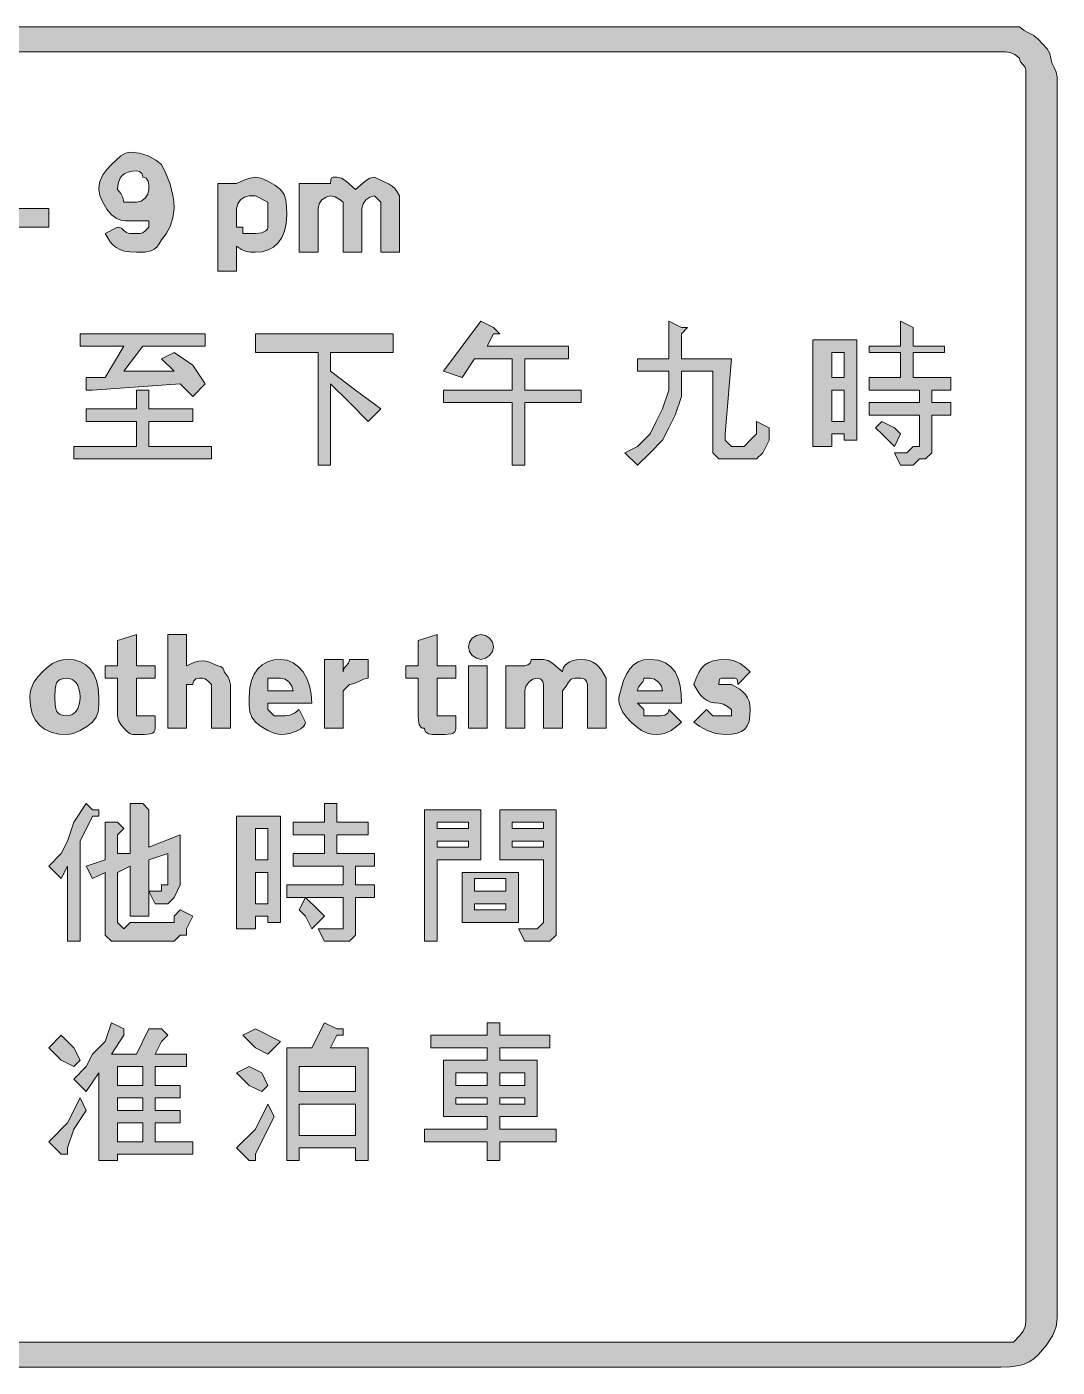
# Model space of a CAD drawing. Header units: metres. Extents: x 91 to 477, y 6 to 263.
# Drawn here: x 279.8 to 477.2, y 6.2 to 263 of the extents above; entities that cross this region are included whole.
import ezdxf

# ---------------------------------------------------------------- set-up
doc = ezdxf.new("R2010")
doc.units = ezdxf.units.M
doc.layers.add('FILL_BLACK_000000', color=7, linetype='Continuous', true_color=0x000000)

msp = doc.modelspace()

# ---------------------------------------------------------------- hatches: boundary and pattern name
at = {"layer": 'FILL_BLACK_000000', "true_color": 0x000000}
h = msp.add_hatch(color=7, dxfattribs=at)
h.dxf.hatch_style = 1
h.paths.add_polyline_path([(470.01, 263.04), (470.91, 262.33), (471.81, 261.84), (472.71, 261.35), (473.61, 260.64), (475.26, 258.84), (475.8, 257.94), (476.01, 257.04), (476.2, 256.14), (476.61, 255.24), (477.02, 254.34), (477.21, 253.44), (477.21, 15.84), (477.15, 14.94), (476.99, 14.04), (476.7, 13.14), (476.31, 12.24), (475.18, 10.44), (473.61, 8.64), (472.71, 7.85), (471.81, 7.25), (470.91, 6.83), (470.01, 6.54), (468.21, 6.28), (466.41, 6.24), (100.41, 6.24), (98.61, 6.28), (96.81, 6.54), (95.91, 6.83), (95.01, 7.25), (94.11, 7.85), (93.21, 8.64), (92.42, 9.54), (91.82, 10.44), (91.4, 11.34), (91.11, 12.24), (90.85, 14.04), (90.81, 15.84), (90.81, 253.44), (90.85, 255.24), (91.11, 257.04), (91.4, 257.94), (91.82, 258.84), (92.42, 259.74), (93.21, 260.64), (94.11, 261.35), (95.01, 261.84), (95.91, 262.33), (96.81, 263.04), (100.41, 263.04), (466.41, 263.04), (470.01, 263.04)])
h.paths.add_polyline_path([(98.61, 258.09), (97.71, 257.73), (96.81, 257.04), (96.12, 256.14), (95.76, 255.24), (95.63, 254.34), (95.61, 253.44), (95.61, 15.84), (95.61, 14.64), (95.66, 14.24), (95.8, 13.93), (96.21, 13.44), (96.62, 12.95), (96.76, 12.64), (96.81, 12.24), (97.71, 11.55), (98.61, 11.19), (99.51, 11.06), (100.41, 11.04), (466.41, 11.04), (468.81, 11.04), (470.01, 12.24), (470.7, 13.14), (471.06, 14.04), (471.19, 14.94), (471.21, 15.84), (471.21, 253.44), (471.21, 254.64), (471.16, 255.04), (471.02, 255.35), (470.61, 255.84), (470.2, 256.33), (470.06, 256.64), (470.01, 257.04), (469.11, 257.73), (468.21, 258.09), (467.31, 258.22), (466.41, 258.24), (100.41, 258.24), (99.51, 258.22), (98.61, 258.09)], flags=16)
h = msp.add_hatch(color=7, dxfattribs=at)
h.dxf.hatch_style = 1
h.paths.add_polyline_path([(297.81, 225.99), (296.91, 226.35), (296.01, 227.04), (295.13, 228.13), (294.36, 229.44), (293.82, 230.75), (293.61, 231.84), (293.66, 232.69), (293.82, 233.43), (294.36, 234.69), (295.13, 235.72), (296.01, 236.64), (297.81, 238.29), (298.71, 238.83), (299.61, 239.04), (301.39, 238.83), (303.06, 238.29), (304.5, 237.52), (305.61, 236.64), (306.49, 234.82), (307.26, 232.89), (307.8, 230.73), (307.96, 229.54), (308.01, 228.24), (307.8, 226.46), (307.26, 224.79), (306.49, 223.35), (305.61, 222.24), (305.16, 221.45), (304.69, 220.85), (304.2, 220.43), (303.66, 220.14), (302.4, 219.88), (300.81, 219.84), (299.57, 219.9), (298.52, 220.06), (297.65, 220.35), (296.91, 220.74), (296.29, 221.25), (295.75, 221.86), (294.81, 223.44), (297.21, 224.64), (297.61, 224.59), (297.92, 224.45), (298.41, 224.04), (298.9, 223.63), (299.21, 223.49), (299.61, 223.44), (300.81, 223.44), (301.52, 223.46), (302.01, 223.59), (302.5, 223.95), (303.21, 224.64), (303.21, 225.84), (299.61, 225.84), (298.71, 225.86), (297.81, 225.99)])
h.paths.add_polyline_path([(299.23, 235.21), (298.62, 234.93), (298.11, 234.54), (297.72, 234.03), (297.43, 233.41), (297.27, 232.68), (297.21, 231.84), (297.81, 231.09), (298.22, 230.32), (298.41, 229.44), (300.81, 229.44), (301.69, 229.65), (302.46, 230.19), (303, 230.96), (303.21, 231.84), (303.19, 232.72), (303.06, 233.49), (302.7, 234.03), (302.41, 234.19), (302.01, 234.24), (301.96, 234.64), (301.82, 234.93), (301.41, 235.29), (300.81, 235.44), (299.97, 235.38), (299.23, 235.21)], flags=16)
h = msp.add_hatch(color=7, dxfattribs=at)
h.dxf.hatch_style = 1
h.paths.add_polyline_path([(329.18, 223.89), (328.66, 222.65), (327.96, 221.64), (327.09, 220.85), (326.07, 220.29), (324.9, 219.95), (323.61, 219.84), (322.71, 219.86), (321.81, 219.99), (320.91, 220.35), (320.01, 221.04), (320.01, 216.24), (316.41, 216.24), (316.41, 233.04), (320.01, 233.04), (321.36, 233.64), (322.54, 234.05), (323.61, 234.24), (324.7, 234.03), (326.01, 233.49), (327.32, 232.72), (328.41, 231.84), (329.1, 230.92), (329.46, 229.89), (329.59, 228.63), (329.61, 227.04), (329.5, 225.35), (329.18, 223.89)])
h.paths.add_polyline_path([(325.63, 223.95), (325.91, 224.24), (326.01, 224.64), (326.01, 225.84), (326.01, 228.24), (326.01, 229.44), (323.61, 230.64), (322.41, 230.64), (321.53, 230.43), (320.76, 229.89), (320.22, 229.12), (320.01, 228.24), (320.01, 224.64), (321.21, 224.64), (321.21, 223.44), (323.61, 223.44), (324.81, 223.59), (325.63, 223.95)], flags=16)
h = msp.add_hatch(color=7, dxfattribs=at)
h.dxf.hatch_style = 1
h.paths.add_polyline_path([(345.53, 230.43), (344.76, 229.89), (344.22, 229.12), (344.01, 228.24), (344.01, 219.84), (340.41, 219.84), (340.41, 229.44), (339.66, 230.04), (338.89, 230.45), (338.01, 230.64), (337.13, 230.43), (336.36, 229.89), (335.82, 229.12), (335.61, 228.24), (335.61, 219.84), (332.01, 219.84), (332.01, 233.04), (335.61, 233.04), (338.01, 233.04), (338.03, 233.73), (338.16, 234.09), (338.52, 234.22), (339.21, 234.24), (340.11, 234.03), (341.01, 233.49), (342.81, 231.84), (344.61, 233.49), (345.51, 234.03), (346.41, 234.24), (349.26, 232.89), (349.8, 232.52), (350.29, 232.05), (350.76, 231.43), (351.21, 230.64), (351.21, 229.44), (351.21, 219.84), (347.61, 219.84), (347.61, 229.44), (346.41, 230.64), (345.53, 230.43)])
h = msp.add_hatch(color=7, dxfattribs=at)
h.dxf.hatch_style = 1
h.paths.add_polyline_path([(284.01, 224.64), (278.01, 224.64), (278.01, 228.24), (284.01, 228.24), (284.01, 224.64)])
h = msp.add_hatch(color=7, dxfattribs=at)
h.dxf.hatch_style = 1
h.paths.add_polyline_path([(363.21, 201.84), (366.81, 206.64), (369.21, 205.44), (370.41, 204.24), (369.21, 204.24), (368.01, 201.84), (383.61, 201.84), (383.61, 199.44), (375.21, 199.44), (375.21, 193.44), (386.01, 193.44), (386.01, 191.04), (375.21, 191.04), (375.21, 179.04), (372.81, 179.04), (372.81, 191.04), (359.61, 191.04), (359.61, 193.44), (372.81, 193.44), (372.81, 199.44), (365.61, 199.44), (363.21, 195.84), (359.61, 197.04), (363.21, 201.84)])
h = msp.add_hatch(color=7, dxfattribs=at)
h.dxf.hatch_style = 1
h.paths.add_polyline_path([(402.81, 199.44), (402.81, 206.64), (405.21, 205.44), (406.41, 205.44), (405.21, 204.24), (405.21, 199.44), (414.81, 199.44), (413.61, 185.04), (413.61, 183.84), (414.81, 182.64), (417.21, 182.64), (418.41, 183.84), (419.61, 185.04), (419.61, 187.44), (422.01, 186.24), (422.01, 183.84), (420.81, 181.44), (419.61, 180.24), (417.21, 180.24), (414.81, 180.24), (412.41, 180.24), (411.21, 181.44), (411.21, 182.64), (411.21, 185.04), (411.21, 197.04), (405.21, 197.04), (405.21, 192.24), (404.01, 188.64), (402.81, 186.24), (401.61, 183.84), (399.21, 181.44), (396.81, 179.04), (394.41, 181.44), (396.81, 182.64), (399.21, 185.04), (400.41, 187.44), (401.61, 189.84), (402.81, 193.44), (402.81, 197.04), (396.81, 197.04), (396.81, 199.44), (402.81, 199.44)])
h = msp.add_hatch(color=7, dxfattribs=at)
h.dxf.hatch_style = 1
h.paths.add_polyline_path([(449.61, 201.84), (455.61, 201.84), (455.61, 200.64), (449.61, 200.64), (449.61, 195.84), (456.81, 195.84), (456.81, 193.44), (453.21, 193.44), (453.21, 191.04), (456.81, 191.04), (456.81, 188.64), (453.21, 188.64), (453.21, 182.64), (453.21, 181.44), (452.01, 180.24), (450.81, 180.24), (449.61, 179.04), (447.21, 179.04), (446.01, 181.44), (448.41, 181.44), (449.61, 182.64), (450.81, 182.64), (450.81, 183.84), (450.81, 188.64), (441.21, 188.64), (441.21, 191.04), (450.81, 191.04), (450.81, 193.44), (441.21, 193.44), (441.21, 195.84), (447.21, 195.84), (447.21, 200.64), (441.21, 200.64), (441.21, 201.84), (447.21, 201.84), (447.21, 206.64), (449.61, 205.44), (449.61, 204.24), (449.61, 201.84)])
h = msp.add_hatch(color=7, dxfattribs=at)
h.dxf.hatch_style = 1
h.paths.add_polyline_path([(290.01, 204.24), (314.01, 204.24), (314.01, 201.84), (302.01, 201.84), (298.41, 197.04), (308.01, 197.04), (305.61, 199.44), (308.01, 200.64), (311.61, 198.24), (314.01, 194.64), (311.61, 192.24), (309.21, 194.64), (292.41, 193.44), (291.21, 193.44), (291.21, 195.84), (294.81, 195.84), (298.41, 201.84), (290.01, 201.84), (290.01, 204.24)])
h = msp.add_hatch(color=7, dxfattribs=at)
h.dxf.hatch_style = 1
h.paths.add_polyline_path([(350.01, 204.24), (350.01, 200.64), (338.01, 200.64), (338.01, 197.04), (342.81, 193.44), (347.61, 189.84), (345.21, 187.44), (341.61, 191.04), (338.01, 194.64), (338.01, 179.04), (335.61, 179.04), (335.61, 200.64), (323.61, 200.64), (323.61, 204.24), (350.01, 204.24)])
h = msp.add_hatch(color=7, dxfattribs=at)
h.dxf.hatch_style = 1
h.paths.add_polyline_path([(436.41, 183.84), (436.41, 185.04), (434.01, 185.04), (434.01, 182.64), (430.41, 182.64), (430.41, 183.84), (430.41, 203.04), (438.81, 203.04), (438.81, 183.84), (436.41, 183.84)])
h.paths.add_polyline_path([(434.01, 200.64), (434.01, 195.84), (436.41, 195.84), (436.41, 200.64), (434.01, 200.64)], flags=16)
h.paths.add_polyline_path([(436.41, 193.44), (434.01, 193.44), (434.01, 187.44), (436.41, 187.44), (436.41, 193.44)], flags=16)
h = msp.add_hatch(color=7, dxfattribs=at)
h.dxf.hatch_style = 1
h.paths.add_polyline_path([(288.81, 182.64), (300.81, 182.64), (300.81, 187.44), (291.21, 187.44), (291.21, 189.84), (300.81, 189.84), (300.81, 193.44), (303.21, 193.44), (303.21, 192.24), (303.21, 189.84), (311.61, 189.84), (311.61, 187.44), (303.21, 187.44), (303.21, 182.64), (315.21, 182.64), (315.21, 180.24), (288.81, 180.24), (288.81, 182.64)])
h = msp.add_hatch(color=7, dxfattribs=at)
h.dxf.hatch_style = 1
h.paths.add_polyline_path([(446.01, 186.24), (447.21, 185.04), (446.01, 182.64), (443.61, 185.04), (442.41, 186.24), (443.61, 187.44), (446.01, 186.24)])
h = msp.add_hatch(color=7, dxfattribs=at)
h.dxf.hatch_style = 1
h.paths.add_polyline_path([(304.41, 140.64), (304.41, 138.24), (300.81, 138.24), (300.81, 132.24), (300.81, 131.04), (302.01, 131.04), (303.21, 131.04), (304.41, 131.04), (304.41, 128.64), (304.35, 128.24), (304.18, 127.95), (303.9, 127.73), (303.51, 127.59), (302.38, 127.46), (300.81, 127.44), (300.1, 127.46), (299.61, 127.59), (299.12, 127.95), (298.41, 128.64), (297.81, 129.39), (297.4, 130.16), (297.21, 131.04), (297.21, 138.24), (294.81, 138.24), (294.81, 140.64), (297.21, 140.64), (297.21, 145.44), (300.81, 146.64), (300.81, 140.64), (304.41, 140.64)])
h = msp.add_hatch(color=7, dxfattribs=at)
h.dxf.hatch_style = 1
h.paths.add_polyline_path([(312.02, 141.31), (312.73, 141.48), (313.41, 141.54), (314.09, 141.48), (314.8, 141.31), (316.41, 140.64), (317.01, 140.49), (317.42, 140.13), (317.56, 139.84), (317.61, 139.44), (318.3, 138.56), (318.66, 137.79), (318.81, 137.04), (318.81, 128.64), (315.21, 128.64), (315.21, 135.84), (315.21, 137.04), (314.5, 137.73), (314.01, 138.09), (313.52, 138.22), (312.81, 138.24), (312.21, 138.09), (311.8, 137.73), (311.66, 137.44), (311.61, 137.04), (310.41, 137.04), (310.41, 135.84), (310.41, 128.64), (306.81, 128.64), (306.81, 146.64), (310.41, 146.64), (310.41, 140.64), (312.02, 141.31)])
h = msp.add_hatch(color=7, dxfattribs=at)
h.dxf.hatch_style = 1
h.paths.add_polyline_path([(362.01, 140.64), (362.01, 138.24), (358.41, 138.24), (358.41, 132.24), (358.41, 131.04), (359.61, 131.04), (360.81, 131.04), (362.01, 131.04), (362.01, 128.64), (361.95, 128.24), (361.78, 127.95), (361.5, 127.73), (361.11, 127.59), (359.98, 127.46), (358.41, 127.44), (357.53, 127.46), (356.76, 127.59), (356.22, 127.95), (356.06, 128.24), (356.01, 128.64), (355.61, 128.69), (355.32, 128.85), (354.96, 129.39), (354.83, 130.16), (354.81, 131.04), (354.81, 138.24), (352.41, 138.24), (352.41, 140.64), (354.81, 140.64), (354.81, 145.44), (358.41, 146.64), (358.41, 140.64), (362.01, 140.64)])
h = msp.add_hatch(color=7, dxfattribs=at)
h.dxf.hatch_style = 1
h.paths.add_polyline_path([(369, 143.36), (368.46, 142.59), (367.69, 142.05), (366.81, 141.84), (365.93, 142.05), (365.16, 142.59), (364.62, 143.36), (364.41, 144.24), (364.62, 145.12), (365.16, 145.89), (365.93, 146.43), (366.81, 146.64), (367.69, 146.43), (368.46, 145.89), (369, 145.12), (369.21, 144.24), (369, 143.36)])
h = msp.add_hatch(color=7, dxfattribs=at)
h.dxf.hatch_style = 1
h.paths.add_polyline_path([(293.46, 131.79), (293.1, 130.76), (292.41, 129.84), (291.32, 128.96), (290.01, 128.19), (288.7, 127.65), (287.61, 127.44), (285.92, 127.55), (284.46, 127.89), (283.22, 128.45), (282.21, 129.24), (281.42, 130.25), (280.86, 131.49), (280.52, 132.95), (280.41, 134.64), (280.46, 135.49), (280.62, 136.23), (281.16, 137.49), (281.93, 138.52), (282.81, 139.44), (283.73, 140.32), (284.76, 141.09), (286.02, 141.63), (286.76, 141.79), (287.61, 141.84), (288.9, 141.73), (290.07, 141.39), (291.09, 140.83), (291.96, 140.04), (292.66, 139.03), (293.18, 137.79), (293.5, 136.33), (293.61, 134.64), (293.59, 133.05), (293.46, 131.79)])
h.paths.add_polyline_path([(289.8, 136.21), (289.57, 136.83), (289.26, 137.34), (288.9, 137.73), (288.49, 138.01), (288.06, 138.18), (287.61, 138.24), (286.82, 138.18), (286.22, 138.01), (285.8, 137.73), (285.51, 137.34), (285.34, 136.83), (285.25, 136.21), (285.21, 134.64), (285.25, 133.06), (285.34, 132.45), (285.51, 131.94), (285.8, 131.55), (286.22, 131.26), (286.82, 131.1), (287.61, 131.04), (288.06, 131.1), (288.49, 131.26), (288.9, 131.55), (289.26, 131.94), (289.57, 132.45), (289.8, 133.06), (289.96, 133.8), (290.01, 134.64), (289.96, 135.48), (289.8, 136.21)], flags=16)
h = msp.add_hatch(color=7, dxfattribs=at)
h.dxf.hatch_style = 1
h.paths.add_polyline_path([(326.01, 132.24), (327.21, 131.04), (328.41, 131.04), (329.31, 131.06), (330.21, 131.19), (331.11, 131.55), (332.01, 132.24), (333.21, 129.84), (333.1, 129.39), (332.8, 128.96), (332.32, 128.55), (331.71, 128.19), (330.17, 127.65), (329.31, 127.49), (328.41, 127.44), (327.32, 127.65), (326.01, 128.19), (324.7, 128.96), (323.61, 129.84), (322.92, 130.76), (322.56, 131.79), (322.43, 133.05), (322.41, 134.64), (322.52, 136.33), (322.84, 137.79), (323.36, 139.03), (324.06, 140.04), (324.93, 140.83), (325.95, 141.39), (327.12, 141.73), (328.41, 141.84), (329.7, 141.68), (330.87, 141.2), (331.89, 140.45), (332.76, 139.44), (333.46, 138.21), (333.98, 136.78), (334.3, 135.18), (334.41, 133.44), (326.01, 133.44), (326.01, 132.24)])
h.paths.add_polyline_path([(330.6, 136.72), (330.06, 137.49), (329.29, 138.03), (328.41, 138.24), (326.01, 138.24), (326.01, 135.84), (330.81, 135.84), (330.6, 136.72)], flags=16)
h = msp.add_hatch(color=7, dxfattribs=at)
h.dxf.hatch_style = 1
h.paths.add_polyline_path([(336.81, 141.84), (340.41, 141.84), (340.41, 139.44), (340.46, 139.84), (340.6, 140.15), (341.01, 140.64), (341.42, 141.13), (341.56, 141.44), (341.61, 141.84), (345.21, 141.84), (345.21, 138.24), (344.31, 138.05), (343.41, 137.64), (342.51, 137.23), (341.61, 137.04), (340.41, 135.84), (340.41, 128.64), (336.81, 128.64), (336.81, 141.84)])
h = msp.add_hatch(color=7, dxfattribs=at)
h.dxf.hatch_style = 1
h.paths.add_polyline_path([(384.41, 138.19), (384.1, 138.03), (383.61, 137.49), (383.12, 136.72), (382.41, 135.84), (382.41, 128.64), (378.81, 128.64), (378.81, 137.04), (378.66, 137.64), (378.3, 138.05), (378.01, 138.19), (377.61, 138.24), (376.73, 138.03), (375.96, 137.49), (375.42, 136.72), (375.21, 135.84), (375.21, 128.64), (371.61, 128.64), (371.61, 140.64), (375.21, 140.64), (375.81, 140.79), (376.22, 141.15), (376.36, 141.44), (376.41, 141.84), (378.81, 141.84), (379.71, 141.63), (380.61, 141.09), (382.41, 139.44), (382.47, 139.89), (382.63, 140.32), (382.92, 140.73), (383.31, 141.09), (383.82, 141.4), (384.43, 141.63), (385.17, 141.79), (386.01, 141.84), (386.86, 141.78), (387.6, 141.61), (388.27, 141.33), (388.86, 140.94), (389.4, 140.43), (389.89, 139.81), (390.81, 138.24), (390.81, 137.04), (390.81, 128.64), (387.21, 128.64), (387.21, 137.04), (387.06, 137.64), (386.7, 138.05), (386.41, 138.19), (386.01, 138.24), (384.81, 138.24), (384.41, 138.19)])
h = msp.add_hatch(color=7, dxfattribs=at)
h.dxf.hatch_style = 1
h.paths.add_polyline_path([(398.01, 132.24), (398.01, 131.04), (400.41, 131.04), (401.29, 131.06), (402.06, 131.19), (402.6, 131.55), (402.76, 131.84), (402.81, 132.24), (405.21, 129.84), (404.29, 128.96), (403.26, 128.19), (402, 127.65), (401.26, 127.49), (400.41, 127.44), (399.56, 127.49), (398.82, 127.65), (397.56, 128.19), (396.53, 128.96), (395.61, 129.84), (394.73, 130.76), (393.96, 131.79), (393.42, 133.05), (393.26, 133.79), (393.21, 134.64), (394.15, 137.79), (394.69, 139.03), (395.31, 140.04), (396.05, 140.83), (396.92, 141.39), (397.97, 141.73), (399.21, 141.84), (400.85, 141.68), (402.17, 141.2), (403.22, 140.45), (404.01, 139.44), (404.58, 138.21), (404.95, 136.78), (405.15, 135.18), (405.21, 133.44), (396.81, 133.44), (398.01, 132.24)])
h.paths.add_polyline_path([(401.4, 136.72), (400.86, 137.49), (400.09, 138.03), (399.21, 138.24), (398.01, 138.24), (397.96, 137.84), (397.82, 137.53), (397.41, 137.04), (397, 136.55), (396.86, 136.24), (396.81, 135.84), (401.61, 135.84), (401.4, 136.72)], flags=16)
h = msp.add_hatch(color=7, dxfattribs=at)
h.dxf.hatch_style = 1
h.paths.add_polyline_path([(418.35, 131), (418.17, 129.97), (417.84, 129.14), (417.36, 128.49), (416.71, 128.01), (415.88, 127.68), (414.85, 127.5), (413.61, 127.44), (411.83, 127.65), (410.16, 128.19), (408.72, 128.96), (407.61, 129.84), (410.01, 132.24), (411.21, 131.04), (413.61, 131.04), (414.81, 131.04), (414.81, 132.24), (414.06, 132.84), (413.29, 133.25), (412.41, 133.44), (411.56, 133.5), (410.82, 133.66), (410.15, 133.95), (409.56, 134.34), (409.02, 134.85), (408.53, 135.46), (407.61, 137.04), (408.06, 138.28), (408.55, 139.31), (409.09, 140.14), (409.71, 140.79), (410.45, 141.27), (411.32, 141.6), (412.37, 141.78), (413.61, 141.84), (414.46, 141.79), (415.2, 141.63), (416.46, 141.09), (417.49, 140.32), (418.41, 139.44), (416.01, 137.04), (415.99, 137.73), (415.86, 138.09), (415.5, 138.22), (414.81, 138.24), (413.61, 138.24), (412.92, 138.22), (412.56, 138.09), (412.43, 137.73), (412.41, 137.04), (414.81, 137.04), (416.38, 136.12), (417, 135.63), (417.51, 135.09), (417.9, 134.5), (418.18, 133.83), (418.35, 133.09), (418.41, 132.24), (418.35, 131)])
h = msp.add_hatch(color=7, dxfattribs=at)
h.dxf.hatch_style = 1
h.paths.add_polyline_path([(364.41, 128.64), (364.41, 140.64), (368.01, 140.64), (368.01, 128.64), (364.41, 128.64)])
h = msp.add_hatch(color=7, dxfattribs=at)
h.dxf.hatch_style = 1
h.paths.add_polyline_path([(293.61, 113.04), (293.61, 111.84), (292.41, 111.84), (290.01, 107.04), (290.01, 87.84), (287.61, 87.84), (287.61, 102.24), (286.41, 99.84), (284.01, 102.24), (286.41, 104.64), (287.61, 107.04), (288.81, 110.64), (291.21, 114.24), (292.41, 113.04), (293.61, 113.04)])
h = msp.add_hatch(color=7, dxfattribs=at)
h.dxf.hatch_style = 1
h.paths.add_polyline_path([(299.61, 92.64), (299.61, 102.24), (297.21, 101.04), (297.21, 92.64), (297.21, 91.44), (298.41, 90.24), (299.61, 91.44), (306.81, 91.44), (308.01, 91.44), (308.01, 92.64), (309.21, 93.84), (311.61, 92.64), (310.41, 90.24), (310.41, 89.04), (309.21, 89.04), (308.01, 87.84), (306.81, 87.84), (298.41, 87.84), (296.01, 87.84), (294.81, 89.04), (294.81, 90.24), (294.81, 91.44), (294.81, 101.04), (292.41, 99.84), (291.21, 102.24), (294.81, 103.44), (294.81, 110.64), (296.01, 110.64), (297.21, 110.64), (298.41, 109.44), (297.21, 108.24), (297.21, 104.64), (299.61, 104.64), (299.61, 114.24), (302.01, 114.24), (303.21, 113.04), (303.21, 105.84), (309.21, 108.24), (309.21, 99.84), (309.21, 98.64), (308.01, 96.24), (306.81, 95.04), (305.61, 95.04), (304.41, 95.04), (303.21, 97.44), (303.21, 92.64), (299.61, 92.64)])
h.paths.add_polyline_path([(304.41, 97.44), (305.61, 97.44), (305.61, 98.64), (306.81, 98.64), (306.81, 99.84), (306.81, 104.64), (303.21, 103.44), (303.21, 97.44), (304.41, 97.44)], flags=16)
h = msp.add_hatch(color=7, dxfattribs=at)
h.dxf.hatch_style = 1
h.paths.add_polyline_path([(336.81, 108.24), (330.81, 108.24), (330.81, 110.64), (336.81, 110.64), (336.81, 114.24), (339.21, 114.24), (339.21, 113.04), (339.21, 110.64), (345.21, 110.64), (345.21, 108.24), (339.21, 108.24), (339.21, 104.64), (346.41, 104.64), (346.41, 102.24), (342.81, 102.24), (342.81, 98.64), (346.41, 98.64), (346.41, 96.24), (342.81, 96.24), (342.81, 90.24), (342.81, 89.04), (341.61, 87.84), (340.41, 87.84), (339.21, 87.84), (336.81, 87.84), (335.61, 90.24), (338.01, 90.24), (339.21, 90.24), (340.41, 90.24), (340.41, 91.44), (340.41, 96.24), (329.61, 96.24), (329.61, 98.64), (340.41, 98.64), (340.41, 102.24), (330.81, 102.24), (330.81, 104.64), (336.81, 104.64), (336.81, 108.24)])
h = msp.add_hatch(color=7, dxfattribs=at)
h.dxf.hatch_style = 1
h.paths.add_polyline_path([(366.81, 103.44), (358.41, 103.44), (358.41, 87.84), (356.01, 87.84), (356.01, 113.04), (366.81, 113.04), (366.81, 103.44)])
h.paths.add_polyline_path([(358.41, 107.04), (358.41, 105.84), (364.41, 105.84), (364.41, 107.04), (358.41, 107.04)], flags=16)
h.paths.add_polyline_path([(364.41, 110.64), (358.41, 110.64), (358.41, 109.44), (364.41, 109.44), (364.41, 110.64)], flags=16)
h = msp.add_hatch(color=7, dxfattribs=at)
h.dxf.hatch_style = 1
h.paths.add_polyline_path([(381.21, 91.44), (381.21, 90.24), (381.21, 89.04), (380.01, 87.84), (378.81, 87.84), (377.61, 87.84), (375.21, 87.84), (374.01, 90.24), (376.41, 90.24), (377.61, 90.24), (378.81, 91.44), (378.81, 103.44), (370.41, 103.44), (370.41, 113.04), (381.21, 113.04), (381.21, 91.44)])
h.paths.add_polyline_path([(372.81, 107.04), (372.81, 105.84), (378.81, 105.84), (378.81, 107.04), (372.81, 107.04)], flags=16)
h.paths.add_polyline_path([(378.81, 110.64), (372.81, 110.64), (372.81, 109.44), (378.81, 109.44), (378.81, 110.64)], flags=16)
h = msp.add_hatch(color=7, dxfattribs=at)
h.dxf.hatch_style = 1
h.paths.add_polyline_path([(326.01, 91.44), (326.01, 92.64), (323.61, 92.64), (323.61, 90.24), (320.01, 90.24), (320.01, 91.44), (320.01, 111.84), (328.41, 111.84), (328.41, 91.44), (326.01, 91.44)])
h.paths.add_polyline_path([(323.61, 109.44), (323.61, 103.44), (326.01, 103.44), (326.01, 109.44), (323.61, 109.44)], flags=16)
h.paths.add_polyline_path([(326.01, 101.04), (323.61, 101.04), (323.61, 95.04), (326.01, 95.04), (326.01, 101.04)], flags=16)
h = msp.add_hatch(color=7, dxfattribs=at)
h.dxf.hatch_style = 1
h.paths.add_polyline_path([(363.21, 91.44), (363.21, 101.04), (374.01, 101.04), (374.01, 91.44), (363.21, 91.44)])
h.paths.add_polyline_path([(365.61, 95.04), (365.61, 93.84), (371.61, 93.84), (371.61, 95.04), (365.61, 95.04)], flags=16)
h.paths.add_polyline_path([(371.61, 99.84), (365.61, 99.84), (365.61, 97.44), (371.61, 97.44), (371.61, 99.84)], flags=16)
h = msp.add_hatch(color=7, dxfattribs=at)
h.dxf.hatch_style = 1
h.paths.add_polyline_path([(335.61, 93.84), (336.81, 92.64), (334.41, 90.24), (333.21, 92.64), (332.01, 93.84), (333.21, 96.24), (335.61, 93.84)])
h = msp.add_hatch(color=7, dxfattribs=at)
h.dxf.hatch_style = 1
h.paths.add_polyline_path([(296.01, 72.24), (298.41, 71.04), (298.41, 69.84), (296.01, 66.24), (300.81, 66.24), (303.21, 71.04), (305.61, 71.04), (306.81, 69.84), (305.61, 68.64), (304.41, 66.24), (310.41, 66.24), (310.41, 63.84), (304.41, 63.84), (304.41, 60.24), (309.21, 60.24), (309.21, 57.84), (304.41, 57.84), (304.41, 55.44), (309.21, 55.44), (309.21, 53.04), (304.41, 53.04), (304.41, 49.44), (311.61, 49.44), (311.61, 47.04), (297.21, 47.04), (297.21, 45.84), (293.61, 45.84), (293.61, 62.64), (291.21, 59.04), (288.81, 61.44), (291.21, 63.84), (292.41, 66.24), (294.81, 68.64), (296.01, 72.24)])
h.paths.add_polyline_path([(297.21, 55.44), (302.01, 55.44), (302.01, 57.84), (297.21, 57.84), (297.21, 55.44)], flags=16)
h.paths.add_polyline_path([(297.21, 63.84), (297.21, 60.24), (302.01, 60.24), (302.01, 63.84), (297.21, 63.84)], flags=16)
h.paths.add_polyline_path([(302.01, 53.04), (297.21, 53.04), (297.21, 49.44), (302.01, 49.44), (302.01, 53.04)], flags=16)
h = msp.add_hatch(color=7, dxfattribs=at)
h.dxf.hatch_style = 1
h.paths.add_polyline_path([(340.41, 71.04), (340.41, 69.84), (339.21, 69.84), (338.01, 67.44), (345.21, 67.44), (345.21, 45.84), (342.81, 45.84), (342.81, 48.24), (332.01, 48.24), (332.01, 45.84), (329.61, 45.84), (329.61, 67.44), (334.41, 67.44), (336.81, 72.24), (339.21, 71.04), (340.41, 71.04)])
h.paths.add_polyline_path([(332.01, 63.84), (332.01, 59.04), (342.81, 59.04), (342.81, 63.84), (332.01, 63.84)], flags=16)
h.paths.add_polyline_path([(342.81, 56.64), (332.01, 56.64), (332.01, 50.64), (342.81, 50.64), (342.81, 56.64)], flags=16)
h = msp.add_hatch(color=7, dxfattribs=at)
h.dxf.hatch_style = 1
h.paths.add_polyline_path([(370.41, 69.84), (380.01, 69.84), (380.01, 67.44), (370.41, 67.44), (370.41, 65.04), (377.61, 65.04), (377.61, 54.24), (370.41, 54.24), (370.41, 51.84), (381.21, 51.84), (381.21, 49.44), (370.41, 49.44), (370.41, 45.84), (368.01, 45.84), (368.01, 49.44), (356.01, 49.44), (356.01, 51.84), (368.01, 51.84), (368.01, 54.24), (359.61, 54.24), (359.61, 65.04), (368.01, 65.04), (368.01, 67.44), (357.21, 67.44), (357.21, 69.84), (368.01, 69.84), (368.01, 72.24), (370.41, 72.24), (370.41, 71.04), (370.41, 69.84)])
h.paths.add_polyline_path([(368.01, 60.24), (368.01, 62.64), (362.01, 62.64), (362.01, 60.24), (368.01, 60.24)], flags=16)
h.paths.add_polyline_path([(362.01, 56.64), (368.01, 56.64), (368.01, 57.84), (362.01, 57.84), (362.01, 56.64)], flags=16)
h.paths.add_polyline_path([(370.41, 62.64), (370.41, 60.24), (375.21, 60.24), (375.21, 62.64), (370.41, 62.64)], flags=16)
h.paths.add_polyline_path([(375.21, 57.84), (370.41, 57.84), (370.41, 56.64), (375.21, 56.64), (375.21, 57.84)], flags=16)
h = msp.add_hatch(color=7, dxfattribs=at)
h.dxf.hatch_style = 1
h.paths.add_polyline_path([(286.41, 65.04), (284.01, 67.44), (286.41, 69.84), (288.81, 67.44), (290.01, 65.04), (288.81, 63.84), (286.41, 65.04)])
h = msp.add_hatch(color=7, dxfattribs=at)
h.dxf.hatch_style = 1
h.paths.add_polyline_path([(328.41, 68.64), (326.01, 66.24), (323.61, 67.44), (321.21, 69.84), (323.61, 71.04), (328.41, 68.64)])
h = msp.add_hatch(color=7, dxfattribs=at)
h.dxf.hatch_style = 1
h.paths.add_polyline_path([(324.81, 62.64), (326.01, 60.24), (324.81, 59.04), (322.41, 60.24), (320.01, 62.64), (322.41, 63.84), (324.81, 62.64)])
h = msp.add_hatch(color=7, dxfattribs=at)
h.dxf.hatch_style = 1
h.paths.add_polyline_path([(287.61, 53.04), (290.01, 57.84), (291.21, 55.44), (288.81, 51.84), (287.61, 48.24), (287.61, 47.04), (286.41, 47.04), (285.21, 48.24), (284.01, 49.44), (287.61, 53.04)])
h = msp.add_hatch(color=7, dxfattribs=at)
h.dxf.hatch_style = 1
h.paths.add_polyline_path([(323.61, 47.04), (323.61, 45.84), (322.41, 45.84), (321.21, 47.04), (320.01, 48.24), (323.61, 51.84), (326.01, 56.64), (327.21, 54.24), (323.61, 47.04)])

# ---------------------------------------------------------------- linework, layer by layer
at = {"layer": 'FILL_BLACK_000000', "lineweight": 0, "true_color": 0x000000}
for points in [[(100.41, 263.04), (466.41, 263.04), (470.01, 263.04), (470.91, 262.33), (471.81, 261.84), (472.71, 261.35), (473.61, 260.64), (475.26, 258.84), (475.8, 257.94), (476.01, 257.04), (476.2, 256.14), (476.61, 255.24), (477.02, 254.34), (477.21, 253.44), (477.21, 15.84), (477.15, 14.94), (476.99, 14.04), (476.7, 13.14), (476.31, 12.24), (475.18, 10.44), (473.61, 8.64), (472.71, 7.85), (471.81, 7.25), (470.91, 6.83), (470.01, 6.54), (468.21, 6.28), (466.41, 6.24), (100.41, 6.24)], [(100.41, 11.04), (466.41, 11.04), (468.81, 11.04), (470.01, 12.24), (470.7, 13.14), (471.06, 14.04), (471.19, 14.94), (471.21, 15.84), (471.21, 253.44), (471.21, 254.64), (471.16, 255.04), (471.02, 255.35), (470.61, 255.84), (470.2, 256.33), (470.06, 256.64), (470.01, 257.04), (469.11, 257.73), (468.21, 258.09), (467.31, 258.22), (466.41, 258.24), (100.41, 258.24)]]:
    msp.add_lwpolyline(points, dxfattribs=at)
for points in [[(297.81, 225.99), (296.91, 226.35), (296.01, 227.04), (295.13, 228.13), (294.36, 229.44), (293.82, 230.75), (293.61, 231.84), (293.66, 232.69), (293.82, 233.43), (294.36, 234.69), (295.13, 235.72), (296.01, 236.64), (297.81, 238.29), (298.71, 238.83), (299.61, 239.04), (301.39, 238.83), (303.06, 238.29), (304.5, 237.52), (305.61, 236.64), (306.49, 234.82), (307.26, 232.89), (307.8, 230.73), (307.96, 229.54), (308.01, 228.24), (307.8, 226.46), (307.26, 224.79), (306.49, 223.35), (305.61, 222.24), (305.16, 221.45), (304.69, 220.85), (304.2, 220.43), (303.66, 220.14), (302.4, 219.88), (300.81, 219.84), (299.57, 219.9), (298.52, 220.06), (297.65, 220.35), (296.91, 220.74), (296.29, 221.25), (295.75, 221.86), (294.81, 223.44), (297.21, 224.64), (297.61, 224.59), (297.92, 224.45), (298.41, 224.04), (298.9, 223.63), (299.21, 223.49), (299.61, 223.44), (300.81, 223.44), (301.52, 223.46), (302.01, 223.59), (302.5, 223.95), (303.21, 224.64), (303.21, 225.84), (299.61, 225.84), (298.71, 225.86)], [(299.23, 235.21), (298.62, 234.93), (298.11, 234.54), (297.72, 234.03), (297.43, 233.41), (297.27, 232.68), (297.21, 231.84), (297.81, 231.09), (298.22, 230.32), (298.41, 229.44), (300.81, 229.44), (301.69, 229.65), (302.46, 230.19), (303, 230.96), (303.21, 231.84), (303.19, 232.72), (303.06, 233.49), (302.7, 234.03), (302.41, 234.19), (302.01, 234.24), (301.96, 234.64), (301.82, 234.93), (301.41, 235.29), (300.81, 235.44), (299.97, 235.38)], [(329.18, 223.89), (328.66, 222.65), (327.96, 221.64), (327.09, 220.85), (326.07, 220.29), (324.9, 219.95), (323.61, 219.84), (322.71, 219.86), (321.81, 219.99), (320.91, 220.35), (320.01, 221.04), (320.01, 216.24), (316.41, 216.24), (316.41, 233.04), (320.01, 233.04), (321.36, 233.64), (322.54, 234.05), (323.61, 234.24), (324.7, 234.03), (326.01, 233.49), (327.32, 232.72), (328.41, 231.84), (329.1, 230.92), (329.46, 229.89), (329.59, 228.63), (329.61, 227.04), (329.5, 225.35)], [(345.53, 230.43), (344.76, 229.89), (344.22, 229.12), (344.01, 228.24), (344.01, 219.84), (340.41, 219.84), (340.41, 229.44), (339.66, 230.04), (338.89, 230.45), (338.01, 230.64), (337.13, 230.43), (336.36, 229.89), (335.82, 229.12), (335.61, 228.24), (335.61, 219.84), (332.01, 219.84), (332.01, 233.04), (335.61, 233.04), (338.01, 233.04), (338.03, 233.73), (338.16, 234.09), (338.52, 234.22), (339.21, 234.24), (340.11, 234.03), (341.01, 233.49), (342.81, 231.84), (344.61, 233.49), (345.51, 234.03), (346.41, 234.24), (349.26, 232.89), (349.8, 232.52), (350.29, 232.05), (350.76, 231.43), (351.21, 230.64), (351.21, 229.44), (351.21, 219.84), (347.61, 219.84), (347.61, 229.44), (346.41, 230.64)], [(325.63, 223.95), (325.91, 224.24), (326.01, 224.64), (326.01, 225.84), (326.01, 228.24), (326.01, 229.44), (323.61, 230.64), (322.41, 230.64), (321.53, 230.43), (320.76, 229.89), (320.22, 229.12), (320.01, 228.24), (320.01, 224.64), (321.21, 224.64), (321.21, 223.44), (323.61, 223.44), (324.81, 223.59)], [(284.01, 224.64), (278.01, 224.64), (278.01, 228.24), (284.01, 228.24)], [(363.21, 201.84), (366.81, 206.64), (369.21, 205.44), (370.41, 204.24), (369.21, 204.24), (368.01, 201.84), (383.61, 201.84), (383.61, 199.44), (375.21, 199.44), (375.21, 193.44), (386.01, 193.44), (386.01, 191.04), (375.21, 191.04), (375.21, 179.04), (372.81, 179.04), (372.81, 191.04), (359.61, 191.04), (359.61, 193.44), (372.81, 193.44), (372.81, 199.44), (365.61, 199.44), (363.21, 195.84), (359.61, 197.04)], [(402.81, 199.44), (402.81, 206.64), (405.21, 205.44), (406.41, 205.44), (405.21, 204.24), (405.21, 199.44), (414.81, 199.44), (413.61, 185.04), (413.61, 183.84), (414.81, 182.64), (417.21, 182.64), (418.41, 183.84), (419.61, 185.04), (419.61, 187.44), (422.01, 186.24), (422.01, 183.84), (420.81, 181.44), (419.61, 180.24), (417.21, 180.24), (414.81, 180.24), (412.41, 180.24), (411.21, 181.44), (411.21, 182.64), (411.21, 185.04), (411.21, 197.04), (405.21, 197.04), (405.21, 192.24), (404.01, 188.64), (402.81, 186.24), (401.61, 183.84), (399.21, 181.44), (396.81, 179.04), (394.41, 181.44), (396.81, 182.64), (399.21, 185.04), (400.41, 187.44), (401.61, 189.84), (402.81, 193.44), (402.81, 197.04), (396.81, 197.04), (396.81, 199.44)], [(449.61, 201.84), (455.61, 201.84), (455.61, 200.64), (449.61, 200.64), (449.61, 195.84), (456.81, 195.84), (456.81, 193.44), (453.21, 193.44), (453.21, 191.04), (456.81, 191.04), (456.81, 188.64), (453.21, 188.64), (453.21, 182.64), (453.21, 181.44), (452.01, 180.24), (450.81, 180.24), (449.61, 179.04), (447.21, 179.04), (446.01, 181.44), (448.41, 181.44), (449.61, 182.64), (450.81, 182.64), (450.81, 183.84), (450.81, 188.64), (441.21, 188.64), (441.21, 191.04), (450.81, 191.04), (450.81, 193.44), (441.21, 193.44), (441.21, 195.84), (447.21, 195.84), (447.21, 200.64), (441.21, 200.64), (441.21, 201.84), (447.21, 201.84), (447.21, 206.64), (449.61, 205.44), (449.61, 204.24)], [(290.01, 204.24), (314.01, 204.24), (314.01, 201.84), (302.01, 201.84), (298.41, 197.04), (308.01, 197.04), (305.61, 199.44), (308.01, 200.64), (311.61, 198.24), (314.01, 194.64), (311.61, 192.24), (309.21, 194.64), (292.41, 193.44), (291.21, 193.44), (291.21, 195.84), (294.81, 195.84), (298.41, 201.84), (290.01, 201.84)], [(350.01, 204.24), (350.01, 200.64), (338.01, 200.64), (338.01, 197.04), (342.81, 193.44), (347.61, 189.84), (345.21, 187.44), (341.61, 191.04), (338.01, 194.64), (338.01, 179.04), (335.61, 179.04), (335.61, 200.64), (323.61, 200.64), (323.61, 204.24)], [(436.41, 183.84), (436.41, 185.04), (434.01, 185.04), (434.01, 182.64), (430.41, 182.64), (430.41, 183.84), (430.41, 203.04), (438.81, 203.04), (438.81, 183.84)], [(434.01, 200.64), (434.01, 195.84), (436.41, 195.84), (436.41, 200.64)], [(288.81, 182.64), (300.81, 182.64), (300.81, 187.44), (291.21, 187.44), (291.21, 189.84), (300.81, 189.84), (300.81, 193.44), (303.21, 193.44), (303.21, 192.24), (303.21, 189.84), (311.61, 189.84), (311.61, 187.44), (303.21, 187.44), (303.21, 182.64), (315.21, 182.64), (315.21, 180.24), (288.81, 180.24)], [(436.41, 193.44), (434.01, 193.44), (434.01, 187.44), (436.41, 187.44)], [(446.01, 186.24), (447.21, 185.04), (446.01, 182.64), (443.61, 185.04), (442.41, 186.24), (443.61, 187.44)], [(304.41, 140.64), (304.41, 138.24), (300.81, 138.24), (300.81, 132.24), (300.81, 131.04), (302.01, 131.04), (303.21, 131.04), (304.41, 131.04), (304.41, 128.64), (304.35, 128.24), (304.18, 127.95), (303.9, 127.73), (303.51, 127.59), (302.38, 127.46), (300.81, 127.44), (300.1, 127.46), (299.61, 127.59), (299.12, 127.95), (298.41, 128.64), (297.81, 129.39), (297.4, 130.16), (297.21, 131.04), (297.21, 138.24), (294.81, 138.24), (294.81, 140.64), (297.21, 140.64), (297.21, 145.44), (300.81, 146.64), (300.81, 140.64)], [(312.02, 141.31), (312.73, 141.48), (313.41, 141.54), (314.09, 141.48), (314.8, 141.31), (316.41, 140.64), (317.01, 140.49), (317.42, 140.13), (317.56, 139.84), (317.61, 139.44), (318.3, 138.56), (318.66, 137.79), (318.81, 137.04), (318.81, 128.64), (315.21, 128.64), (315.21, 135.84), (315.21, 137.04), (314.5, 137.73), (314.01, 138.09), (313.52, 138.22), (312.81, 138.24), (312.21, 138.09), (311.8, 137.73), (311.66, 137.44), (311.61, 137.04), (310.41, 137.04), (310.41, 135.84), (310.41, 128.64), (306.81, 128.64), (306.81, 146.64), (310.41, 146.64), (310.41, 140.64)], [(362.01, 140.64), (362.01, 138.24), (358.41, 138.24), (358.41, 132.24), (358.41, 131.04), (359.61, 131.04), (360.81, 131.04), (362.01, 131.04), (362.01, 128.64), (361.95, 128.24), (361.78, 127.95), (361.5, 127.73), (361.11, 127.59), (359.98, 127.46), (358.41, 127.44), (357.53, 127.46), (356.76, 127.59), (356.22, 127.95), (356.06, 128.24), (356.01, 128.64), (355.61, 128.69), (355.32, 128.85), (354.96, 129.39), (354.83, 130.16), (354.81, 131.04), (354.81, 138.24), (352.41, 138.24), (352.41, 140.64), (354.81, 140.64), (354.81, 145.44), (358.41, 146.64), (358.41, 140.64)], [(369, 143.36), (368.46, 142.59), (367.69, 142.05), (366.81, 141.84), (365.93, 142.05), (365.16, 142.59), (364.62, 143.36), (364.41, 144.24), (364.62, 145.12), (365.16, 145.89), (365.93, 146.43), (366.81, 146.64), (367.69, 146.43), (368.46, 145.89), (369, 145.12), (369.21, 144.24)], [(293.46, 131.79), (293.1, 130.76), (292.41, 129.84), (291.32, 128.96), (290.01, 128.19), (288.7, 127.65), (287.61, 127.44), (285.92, 127.55), (284.46, 127.89), (283.22, 128.45), (282.21, 129.24), (281.42, 130.25), (280.86, 131.49), (280.52, 132.95), (280.41, 134.64), (280.46, 135.49), (280.62, 136.23), (281.16, 137.49), (281.93, 138.52), (282.81, 139.44), (283.73, 140.32), (284.76, 141.09), (286.02, 141.63), (286.76, 141.79), (287.61, 141.84), (288.9, 141.73), (290.07, 141.39), (291.09, 140.83), (291.96, 140.04), (292.66, 139.03), (293.18, 137.79), (293.5, 136.33), (293.61, 134.64), (293.59, 133.05)], [(326.01, 132.24), (327.21, 131.04), (328.41, 131.04), (329.31, 131.06), (330.21, 131.19), (331.11, 131.55), (332.01, 132.24), (333.21, 129.84), (333.1, 129.39), (332.8, 128.96), (332.32, 128.55), (331.71, 128.19), (330.17, 127.65), (329.31, 127.49), (328.41, 127.44), (327.32, 127.65), (326.01, 128.19), (324.7, 128.96), (323.61, 129.84), (322.92, 130.76), (322.56, 131.79), (322.43, 133.05), (322.41, 134.64), (322.52, 136.33), (322.84, 137.79), (323.36, 139.03), (324.06, 140.04), (324.93, 140.83), (325.95, 141.39), (327.12, 141.73), (328.41, 141.84), (329.7, 141.68), (330.87, 141.2), (331.89, 140.45), (332.76, 139.44), (333.46, 138.21), (333.98, 136.78), (334.3, 135.18), (334.41, 133.44), (326.01, 133.44)], [(336.81, 141.84), (340.41, 141.84), (340.41, 139.44), (340.46, 139.84), (340.6, 140.15), (341.01, 140.64), (341.42, 141.13), (341.56, 141.44), (341.61, 141.84), (345.21, 141.84), (345.21, 138.24), (344.31, 138.05), (343.41, 137.64), (342.51, 137.23), (341.61, 137.04), (340.41, 135.84), (340.41, 128.64), (336.81, 128.64)], [(384.41, 138.19), (384.1, 138.03), (383.61, 137.49), (383.12, 136.72), (382.41, 135.84), (382.41, 128.64), (378.81, 128.64), (378.81, 137.04), (378.66, 137.64), (378.3, 138.05), (378.01, 138.19), (377.61, 138.24), (376.73, 138.03), (375.96, 137.49), (375.42, 136.72), (375.21, 135.84), (375.21, 128.64), (371.61, 128.64), (371.61, 140.64), (375.21, 140.64), (375.81, 140.79), (376.22, 141.15), (376.36, 141.44), (376.41, 141.84), (378.81, 141.84), (379.71, 141.63), (380.61, 141.09), (382.41, 139.44), (382.47, 139.89), (382.63, 140.32), (382.92, 140.73), (383.31, 141.09), (383.82, 141.4), (384.43, 141.63), (385.17, 141.79), (386.01, 141.84), (386.86, 141.78), (387.6, 141.61), (388.27, 141.33), (388.86, 140.94), (389.4, 140.43), (389.89, 139.81), (390.81, 138.24), (390.81, 137.04), (390.81, 128.64), (387.21, 128.64), (387.21, 137.04), (387.06, 137.64), (386.7, 138.05), (386.41, 138.19), (386.01, 138.24), (384.81, 138.24)], [(398.01, 132.24), (398.01, 131.04), (400.41, 131.04), (401.29, 131.06), (402.06, 131.19), (402.6, 131.55), (402.76, 131.84), (402.81, 132.24), (405.21, 129.84), (404.29, 128.96), (403.26, 128.19), (402, 127.65), (401.26, 127.49), (400.41, 127.44), (399.56, 127.49), (398.82, 127.65), (397.56, 128.19), (396.53, 128.96), (395.61, 129.84), (394.73, 130.76), (393.96, 131.79), (393.42, 133.05), (393.26, 133.79), (393.21, 134.64), (394.15, 137.79), (394.69, 139.03), (395.31, 140.04), (396.05, 140.83), (396.92, 141.39), (397.97, 141.73), (399.21, 141.84), (400.85, 141.68), (402.17, 141.2), (403.22, 140.45), (404.01, 139.44), (404.58, 138.21), (404.95, 136.78), (405.15, 135.18), (405.21, 133.44), (396.81, 133.44)], [(418.35, 131), (418.17, 129.97), (417.84, 129.14), (417.36, 128.49), (416.71, 128.01), (415.88, 127.68), (414.85, 127.5), (413.61, 127.44), (411.83, 127.65), (410.16, 128.19), (408.72, 128.96), (407.61, 129.84), (410.01, 132.24), (411.21, 131.04), (413.61, 131.04), (414.81, 131.04), (414.81, 132.24), (414.06, 132.84), (413.29, 133.25), (412.41, 133.44), (411.56, 133.5), (410.82, 133.66), (410.15, 133.95), (409.56, 134.34), (409.02, 134.85), (408.53, 135.46), (407.61, 137.04), (408.06, 138.28), (408.55, 139.31), (409.09, 140.14), (409.71, 140.79), (410.45, 141.27), (411.32, 141.6), (412.37, 141.78), (413.61, 141.84), (414.46, 141.79), (415.2, 141.63), (416.46, 141.09), (417.49, 140.32), (418.41, 139.44), (416.01, 137.04), (415.99, 137.73), (415.86, 138.09), (415.5, 138.22), (414.81, 138.24), (413.61, 138.24), (412.92, 138.22), (412.56, 138.09), (412.43, 137.73), (412.41, 137.04), (414.81, 137.04), (416.38, 136.12), (417, 135.63), (417.51, 135.09), (417.9, 134.5), (418.18, 133.83), (418.35, 133.09), (418.41, 132.24)], [(364.41, 128.64), (364.41, 140.64), (368.01, 140.64), (368.01, 128.64)], [(289.8, 136.21), (289.57, 136.83), (289.26, 137.34), (288.9, 137.73), (288.49, 138.01), (288.06, 138.18), (287.61, 138.24), (286.82, 138.18), (286.22, 138.01), (285.8, 137.73), (285.51, 137.34), (285.34, 136.83), (285.25, 136.21), (285.21, 134.64), (285.25, 133.06), (285.34, 132.45), (285.51, 131.94), (285.8, 131.55), (286.22, 131.26), (286.82, 131.1), (287.61, 131.04), (288.06, 131.1), (288.49, 131.26), (288.9, 131.55), (289.26, 131.94), (289.57, 132.45), (289.8, 133.06), (289.96, 133.8), (290.01, 134.64), (289.96, 135.48)], [(330.6, 136.72), (330.06, 137.49), (329.29, 138.03), (328.41, 138.24), (326.01, 138.24), (326.01, 135.84), (330.81, 135.84)], [(401.4, 136.72), (400.86, 137.49), (400.09, 138.03), (399.21, 138.24), (398.01, 138.24), (397.96, 137.84), (397.82, 137.53), (397.41, 137.04), (397, 136.55), (396.86, 136.24), (396.81, 135.84), (401.61, 135.84)], [(293.61, 113.04), (293.61, 111.84), (292.41, 111.84), (290.01, 107.04), (290.01, 87.84), (287.61, 87.84), (287.61, 102.24), (286.41, 99.84), (284.01, 102.24), (286.41, 104.64), (287.61, 107.04), (288.81, 110.64), (291.21, 114.24), (292.41, 113.04)], [(299.61, 92.64), (299.61, 102.24), (297.21, 101.04), (297.21, 92.64), (297.21, 91.44), (298.41, 90.24), (299.61, 91.44), (306.81, 91.44), (308.01, 91.44), (308.01, 92.64), (309.21, 93.84), (311.61, 92.64), (310.41, 90.24), (310.41, 89.04), (309.21, 89.04), (308.01, 87.84), (306.81, 87.84), (298.41, 87.84), (296.01, 87.84), (294.81, 89.04), (294.81, 90.24), (294.81, 91.44), (294.81, 101.04), (292.41, 99.84), (291.21, 102.24), (294.81, 103.44), (294.81, 110.64), (296.01, 110.64), (297.21, 110.64), (298.41, 109.44), (297.21, 108.24), (297.21, 104.64), (299.61, 104.64), (299.61, 114.24), (302.01, 114.24), (303.21, 113.04), (303.21, 105.84), (309.21, 108.24), (309.21, 99.84), (309.21, 98.64), (308.01, 96.24), (306.81, 95.04), (305.61, 95.04), (304.41, 95.04), (303.21, 97.44), (303.21, 92.64)], [(336.81, 108.24), (330.81, 108.24), (330.81, 110.64), (336.81, 110.64), (336.81, 114.24), (339.21, 114.24), (339.21, 113.04), (339.21, 110.64), (345.21, 110.64), (345.21, 108.24), (339.21, 108.24), (339.21, 104.64), (346.41, 104.64), (346.41, 102.24), (342.81, 102.24), (342.81, 98.64), (346.41, 98.64), (346.41, 96.24), (342.81, 96.24), (342.81, 90.24), (342.81, 89.04), (341.61, 87.84), (340.41, 87.84), (339.21, 87.84), (336.81, 87.84), (335.61, 90.24), (338.01, 90.24), (339.21, 90.24), (340.41, 90.24), (340.41, 91.44), (340.41, 96.24), (329.61, 96.24), (329.61, 98.64), (340.41, 98.64), (340.41, 102.24), (330.81, 102.24), (330.81, 104.64), (336.81, 104.64)], [(366.81, 103.44), (358.41, 103.44), (358.41, 87.84), (356.01, 87.84), (356.01, 113.04), (366.81, 113.04)], [(381.21, 91.44), (381.21, 90.24), (381.21, 89.04), (380.01, 87.84), (378.81, 87.84), (377.61, 87.84), (375.21, 87.84), (374.01, 90.24), (376.41, 90.24), (377.61, 90.24), (378.81, 91.44), (378.81, 103.44), (370.41, 103.44), (370.41, 113.04), (381.21, 113.04)], [(326.01, 91.44), (326.01, 92.64), (323.61, 92.64), (323.61, 90.24), (320.01, 90.24), (320.01, 91.44), (320.01, 111.84), (328.41, 111.84), (328.41, 91.44)], [(364.41, 110.64), (358.41, 110.64), (358.41, 109.44), (364.41, 109.44)], [(378.81, 110.64), (372.81, 110.64), (372.81, 109.44), (378.81, 109.44)], [(323.61, 109.44), (323.61, 103.44), (326.01, 103.44), (326.01, 109.44)], [(358.41, 107.04), (358.41, 105.84), (364.41, 105.84), (364.41, 107.04)], [(372.81, 107.04), (372.81, 105.84), (378.81, 105.84), (378.81, 107.04)], [(304.41, 97.44), (305.61, 97.44), (305.61, 98.64), (306.81, 98.64), (306.81, 99.84), (306.81, 104.64), (303.21, 103.44), (303.21, 97.44)], [(326.01, 101.04), (323.61, 101.04), (323.61, 95.04), (326.01, 95.04)], [(363.21, 91.44), (363.21, 101.04), (374.01, 101.04), (374.01, 91.44)], [(371.61, 99.84), (365.61, 99.84), (365.61, 97.44), (371.61, 97.44)], [(335.61, 93.84), (336.81, 92.64), (334.41, 90.24), (333.21, 92.64), (332.01, 93.84), (333.21, 96.24)], [(365.61, 95.04), (365.61, 93.84), (371.61, 93.84), (371.61, 95.04)], [(296.01, 72.24), (298.41, 71.04), (298.41, 69.84), (296.01, 66.24), (300.81, 66.24), (303.21, 71.04), (305.61, 71.04), (306.81, 69.84), (305.61, 68.64), (304.41, 66.24), (310.41, 66.24), (310.41, 63.84), (304.41, 63.84), (304.41, 60.24), (309.21, 60.24), (309.21, 57.84), (304.41, 57.84), (304.41, 55.44), (309.21, 55.44), (309.21, 53.04), (304.41, 53.04), (304.41, 49.44), (311.61, 49.44), (311.61, 47.04), (297.21, 47.04), (297.21, 45.84), (293.61, 45.84), (293.61, 62.64), (291.21, 59.04), (288.81, 61.44), (291.21, 63.84), (292.41, 66.24), (294.81, 68.64)], [(340.41, 71.04), (340.41, 69.84), (339.21, 69.84), (338.01, 67.44), (345.21, 67.44), (345.21, 45.84), (342.81, 45.84), (342.81, 48.24), (332.01, 48.24), (332.01, 45.84), (329.61, 45.84), (329.61, 67.44), (334.41, 67.44), (336.81, 72.24), (339.21, 71.04)], [(370.41, 69.84), (380.01, 69.84), (380.01, 67.44), (370.41, 67.44), (370.41, 65.04), (377.61, 65.04), (377.61, 54.24), (370.41, 54.24), (370.41, 51.84), (381.21, 51.84), (381.21, 49.44), (370.41, 49.44), (370.41, 45.84), (368.01, 45.84), (368.01, 49.44), (356.01, 49.44), (356.01, 51.84), (368.01, 51.84), (368.01, 54.24), (359.61, 54.24), (359.61, 65.04), (368.01, 65.04), (368.01, 67.44), (357.21, 67.44), (357.21, 69.84), (368.01, 69.84), (368.01, 72.24), (370.41, 72.24), (370.41, 71.04)], [(286.41, 65.04), (284.01, 67.44), (286.41, 69.84), (288.81, 67.44), (290.01, 65.04), (288.81, 63.84)], [(328.41, 68.64), (326.01, 66.24), (323.61, 67.44), (321.21, 69.84), (323.61, 71.04)], [(297.21, 63.84), (297.21, 60.24), (302.01, 60.24), (302.01, 63.84)], [(324.81, 62.64), (326.01, 60.24), (324.81, 59.04), (322.41, 60.24), (320.01, 62.64), (322.41, 63.84)], [(332.01, 63.84), (332.01, 59.04), (342.81, 59.04), (342.81, 63.84)], [(368.01, 60.24), (368.01, 62.64), (362.01, 62.64), (362.01, 60.24)], [(370.41, 62.64), (370.41, 60.24), (375.21, 60.24), (375.21, 62.64)], [(287.61, 53.04), (290.01, 57.84), (291.21, 55.44), (288.81, 51.84), (287.61, 48.24), (287.61, 47.04), (286.41, 47.04), (285.21, 48.24), (284.01, 49.44)], [(297.21, 55.44), (302.01, 55.44), (302.01, 57.84), (297.21, 57.84)], [(323.61, 47.04), (323.61, 45.84), (322.41, 45.84), (321.21, 47.04), (320.01, 48.24), (323.61, 51.84), (326.01, 56.64), (327.21, 54.24)], [(342.81, 56.64), (332.01, 56.64), (332.01, 50.64), (342.81, 50.64)], [(362.01, 56.64), (368.01, 56.64), (368.01, 57.84), (362.01, 57.84)], [(375.21, 57.84), (370.41, 57.84), (370.41, 56.64), (375.21, 56.64)], [(302.01, 53.04), (297.21, 53.04), (297.21, 49.44), (302.01, 49.44)]]:
    msp.add_lwpolyline(points, close=True, dxfattribs=at)

doc.saveas('drawing.dxf')
